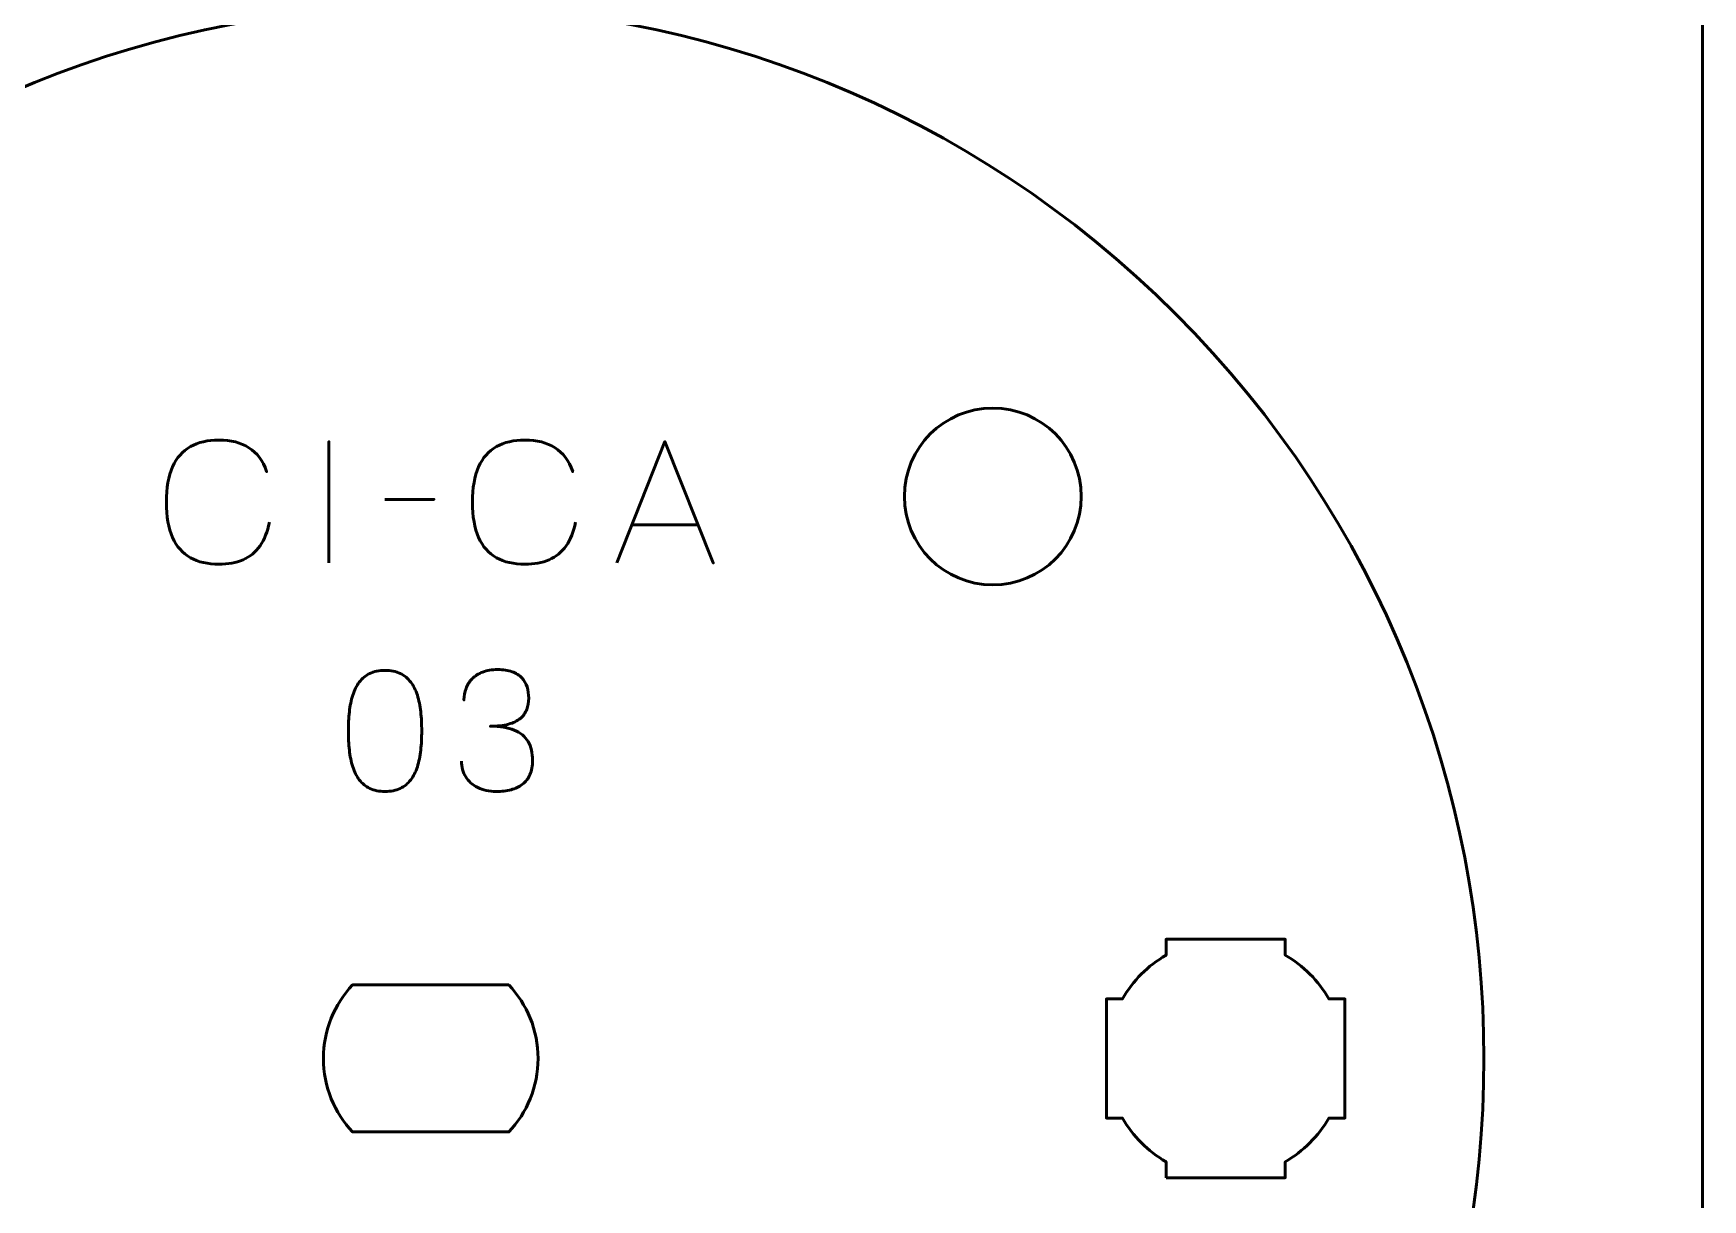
# Model space of a CAD drawing. Header units: centimetres. Extents: x -21 to 0, y -29.7 to 0.
# Drawn here: x -4.2 to 0, y -14.805 to -11.87 of the extents above; entities that cross this region are included whole.
import ezdxf

# ---------------------------------------------------------------- set-up
doc = ezdxf.new("R2010")
doc.units = ezdxf.units.CM
doc.header["$MEASUREMENT"] = 0
doc.layers.add('Layer 1', color=7, linetype='Continuous')

msp = doc.modelspace()

# ---------------------------------------------------------------- linework, layer by layer
at = {"layer": 'Layer 1', "color": 1, "lineweight": 53}
msp.add_open_spline([(-21.00003, -29.19995), (-21.00003, -29.19995), (-21.00003, -2.29992), (-21.00003, -2.29992), (-21.00003, -2.29992), (-21.00003, -2.21709), (-20.93286, -2.14992), (-20.85003, -2.14992), (-20.85003, -2.14992), (-20.7672, -2.14992), (-20.70003, -2.08275), (-20.70003, -1.99992), (-20.70003, -1.99992), (-20.70003, -1.91709), (-20.7672, -1.84992), (-20.85003, -1.84992), (-20.85003, -1.84992), (-20.93286, -1.84992), (-21.00003, -1.78275), (-21.00003, -1.69992), (-21.00003, -1.69992), (-21.00003, -1.61709), (-20.93286, -1.54992), (-20.85003, -1.54992), (-20.85003, -1.54992), (-20.7672, -1.54992), (-20.70003, -1.48275), (-20.70003, -1.39992), (-20.70003, -1.39992), (-20.70003, -1.31709), (-20.7672, -1.24992), (-20.85003, -1.24992), (-20.85003, -1.24992), (-20.93286, -1.24992), (-21.00003, -1.18275), (-21.00003, -1.09992), (-21.00003, -1.09992), (-21.00003, -1.09992), (-21.00003, -0.49992), (-21.00003, -0.49992), (-21.00003, -0.49992), (-21.00003, -0.22295), (-20.77694, 0.00004), (-20.49994, 0.00004), (-20.49994, 0.00004), (-20.49994, 0.00004), (-0.50008, 0.00004), (-0.50008, 0.00004), (-0.50008, 0.00004), (-0.22294, 0.00004), (0.00002, -0.22295), (0.00002, -0.49992), (0.00002, -0.49992), (0.00002, -0.49992), (0.00002, -29.19995), (0.00002, -29.19995), (0.00002, -29.19995), (0.00002, -29.47695), (-0.22294, -29.70004), (-0.50008, -29.70004), (-0.50008, -29.70004), (-0.50008, -29.70004), (-20.49994, -29.70004), (-20.49994, -29.70004), (-20.49994, -29.70004), (-20.77694, -29.70004), (-21.00003, -29.47695), (-21.00003, -29.19995)], degree=3, knots=[0, 0, 0, 0, 0.0588235, 0.0588235, 0.0588235, 0.0588235, 0.1176471, 0.1176471, 0.1176471, 0.1176471, 0.1764706, 0.1764706, 0.1764706, 0.1764706, 0.2352941, 0.2352941, 0.2352941, 0.2352941, 0.2941176, 0.2941176, 0.2941176, 0.2941176, 0.3529412, 0.3529412, 0.3529412, 0.3529412, 0.4117647, 0.4117647, 0.4117647, 0.4117647, 0.4705882, 0.4705882, 0.4705882, 0.4705882, 0.5294118, 0.5294118, 0.5294118, 0.5294118, 0.5882353, 0.5882353, 0.5882353, 0.5882353, 0.6470588, 0.6470588, 0.6470588, 0.6470588, 0.7058824, 0.7058824, 0.7058824, 0.7058824, 0.7647059, 0.7647059, 0.7647059, 0.7647059, 0.8235294, 0.8235294, 0.8235294, 0.8235294, 0.8823529, 0.8823529, 0.8823529, 0.8823529, 0.9411765, 0.9411765, 0.9411765, 0.9411765, 1, 1, 1, 1], dxfattribs=at)
at = {"layer": 'Layer 1', "color": 3, "lineweight": 53}
msp.add_open_spline([(-5.07383, -12.57613), (-4.03913, -11.54143), (-2.3609, -11.54143), (-1.32617, -12.57616), (-1.32617, -12.57616), (-0.29147, -13.61086), (-0.29147, -15.2891), (-1.32617, -16.3238), (-1.32617, -16.3238), (-2.3609, -17.35853), (-4.03913, -17.35853), (-5.07383, -16.32383), (-5.07383, -16.32383), (-6.10856, -15.2891), (-6.10856, -13.61086), (-5.07383, -12.57613)], degree=3, knots=[0, 0, 0, 0, 0.25, 0.25, 0.25, 0.25, 0.5, 0.5, 0.5, 0.5, 0.75, 0.75, 0.75, 0.75, 1, 1, 1, 1], dxfattribs=at)
at = {"layer": 'Layer 1', "lineweight": 53}
for points, knots in [([(-1.78582, -12.81325), (-1.66296, -12.81325), (-1.56332, -12.91289), (-1.56332, -13.03575), (-1.56332, -13.03575), (-1.56332, -13.15862), (-1.66296, -13.25825), (-1.78582, -13.25825), (-1.78582, -13.25825), (-1.90868, -13.25825), (-2.00832, -13.15862), (-2.00832, -13.03575), (-2.00832, -13.03575), (-2.00832, -12.91289), (-1.90868, -12.81325), (-1.78582, -12.81325)], [0, 0, 0, 0, 0.25, 0.25, 0.25, 0.25, 0.5, 0.5, 0.5, 0.5, 0.75, 0.75, 0.75, 0.75, 1, 1, 1, 1]), ([(-1.35006, -14.74994), (-1.35006, -14.74994), (-1.35006, -14.70974), (-1.35006, -14.70974), (-1.35006, -14.70974), (-1.39558, -14.68341), (-1.43351, -14.64545), (-1.45984, -14.59994), (-1.45984, -14.59994), (-1.45984, -14.59994), (-1.50006, -14.59994), (-1.50006, -14.59994), (-1.50006, -14.59994), (-1.50006, -14.59994), (-1.50006, -14.29994), (-1.50006, -14.29994), (-1.50006, -14.29994), (-1.50006, -14.29994), (-1.45987, -14.29994), (-1.45987, -14.29994), (-1.45987, -14.29994), (-1.43354, -14.25441), (-1.39559, -14.21642), (-1.35006, -14.19006), (-1.35006, -14.19006), (-1.35006, -14.19006), (-1.35006, -14.14994), (-1.35006, -14.14994), (-1.35006, -14.14994), (-1.35006, -14.14994), (-1.20464, -14.14994), (-1.20464, -14.14994), (-1.20464, -14.14994), (-1.20464, -14.14994), (-1.19999, -14.14988), (-1.19999, -14.14988), (-1.19999, -14.14988), (-1.19999, -14.14988), (-1.19535, -14.14994), (-1.19535, -14.14994), (-1.19535, -14.14994), (-1.19535, -14.14994), (-1.05006, -14.14994), (-1.05006, -14.14994), (-1.05006, -14.14994), (-1.05006, -14.14994), (-1.05006, -14.19001), (-1.05006, -14.19001), (-1.05006, -14.19001), (-1.00449, -14.21636), (-0.96648, -14.25436), (-0.94012, -14.29994), (-0.94012, -14.29994), (-0.94012, -14.29994), (-0.90006, -14.29994), (-0.90006, -14.29994), (-0.90006, -14.29994), (-0.90006, -14.29994), (-0.90006, -14.44322), (-0.90006, -14.44322), (-0.90006, -14.44322), (-0.90006, -14.44322), (-0.89998, -14.44989), (-0.89998, -14.44989), (-0.89998, -14.44989), (-0.89998, -14.44989), (-0.90006, -14.45657), (-0.90006, -14.45657), (-0.90006, -14.45657), (-0.90006, -14.45657), (-0.90006, -14.59994), (-0.90006, -14.59994), (-0.90006, -14.59994), (-0.90006, -14.59994), (-0.94016, -14.59994), (-0.94016, -14.59994), (-0.94016, -14.59994), (-0.96652, -14.64548), (-1.00451, -14.68346), (-1.05006, -14.70979), (-1.05006, -14.70979), (-1.05006, -14.70979), (-1.05006, -14.74994), (-1.05006, -14.74994), (-1.05006, -14.74994), (-1.05006, -14.74994), (-1.35006, -14.74994), (-1.35006, -14.74994)], [0, 0, 0, 0, 0.0454545, 0.0454545, 0.0454545, 0.0454545, 0.0909091, 0.0909091, 0.0909091, 0.0909091, 0.1363636, 0.1363636, 0.1363636, 0.1363636, 0.1818182, 0.1818182, 0.1818182, 0.1818182, 0.2272727, 0.2272727, 0.2272727, 0.2272727, 0.2727273, 0.2727273, 0.2727273, 0.2727273, 0.3181818, 0.3181818, 0.3181818, 0.3181818, 0.3636364, 0.3636364, 0.3636364, 0.3636364, 0.4090909, 0.4090909, 0.4090909, 0.4090909, 0.4545455, 0.4545455, 0.4545455, 0.4545455, 0.5, 0.5, 0.5, 0.5, 0.5454545, 0.5454545, 0.5454545, 0.5454545, 0.5909091, 0.5909091, 0.5909091, 0.5909091, 0.6363636, 0.6363636, 0.6363636, 0.6363636, 0.6818182, 0.6818182, 0.6818182, 0.6818182, 0.7272727, 0.7272727, 0.7272727, 0.7272727, 0.7727273, 0.7727273, 0.7727273, 0.7727273, 0.8181818, 0.8181818, 0.8181818, 0.8181818, 0.8636364, 0.8636364, 0.8636364, 0.8636364, 0.9090909, 0.9090909, 0.9090909, 0.9090909, 0.9545455, 0.9545455, 0.9545455, 0.9545455, 1, 1, 1, 1]), ([(-3.00342, -14.2649), (-2.95792, -14.31323), (-2.93002, -14.37831), (-2.93002, -14.44991), (-2.93002, -14.44991), (-2.93002, -14.5215), (-2.95792, -14.58658), (-3.0034, -14.6349), (-3.0034, -14.6349), (-3.0034, -14.6349), (-3.39664, -14.6349), (-3.39664, -14.6349), (-3.39664, -14.6349), (-3.44212, -14.58658), (-3.47002, -14.5215), (-3.47002, -14.44991), (-3.47002, -14.44991), (-3.47002, -14.37831), (-3.44212, -14.31323), (-3.39662, -14.2649), (-3.39662, -14.2649), (-3.39662, -14.2649), (-3.00342, -14.2649), (-3.00342, -14.2649)], [0, 0, 0, 0, 0.1666667, 0.1666667, 0.1666667, 0.1666667, 0.3333333, 0.3333333, 0.3333333, 0.3333333, 0.5, 0.5, 0.5, 0.5, 0.6666667, 0.6666667, 0.6666667, 0.6666667, 0.8333333, 0.8333333, 0.8333333, 0.8333333, 1, 1, 1, 1])]:
    msp.add_open_spline(points, degree=3, knots=knots, dxfattribs=at)
at = {"layer": 'Layer 1', "color": 5, "lineweight": 53}
for points, knots in [([(-3.60603, -13.10037), (-3.61055, -13.12457), (-3.61845, -13.14454), (-3.62953, -13.1602), (-3.62953, -13.1602), (-3.64067, -13.1758), (-3.65493, -13.18737), (-3.67228, -13.19492), (-3.67228, -13.19492), (-3.68957, -13.20247), (-3.70989, -13.20628), (-3.73303, -13.20621), (-3.73303, -13.20621), (-3.76118, -13.20628), (-3.7851, -13.20084), (-3.80472, -13.18977), (-3.80472, -13.18977), (-3.82433, -13.17876), (-3.83929, -13.16176), (-3.84959, -13.13869), (-3.84959, -13.13869), (-3.85989, -13.11561), (-3.86504, -13.08605), (-3.86511, -13.05), (-3.86511, -13.05), (-3.86504, -13.01409), (-3.85989, -12.98459), (-3.84959, -12.96152), (-3.84959, -12.96152), (-3.83929, -12.93845), (-3.82433, -12.92138), (-3.80472, -12.9103), (-3.80472, -12.9103), (-3.7851, -12.89922), (-3.76118, -12.89372), (-3.73303, -12.89379), (-3.73303, -12.89379), (-3.7029, -12.89372), (-3.67765, -12.90014), (-3.65733, -12.91305), (-3.65733, -12.91305), (-3.63708, -12.92596), (-3.62219, -12.94593), (-3.61281, -12.97295), (-3.61281, -12.97295), (-3.62219, -12.94593), (-3.63708, -12.92596), (-3.65733, -12.91305), (-3.65733, -12.91305), (-3.67765, -12.90014), (-3.7029, -12.89372), (-3.73303, -12.89379), (-3.73303, -12.89379), (-3.76118, -12.89372), (-3.7851, -12.89922), (-3.80472, -12.9103), (-3.80472, -12.9103), (-3.82433, -12.92138), (-3.83929, -12.93845), (-3.84959, -12.96152), (-3.84959, -12.96152), (-3.85989, -12.98459), (-3.86504, -13.01409), (-3.86511, -13.05), (-3.86511, -13.05), (-3.86504, -13.08605), (-3.85989, -13.11561), (-3.84959, -13.13869), (-3.84959, -13.13869), (-3.83929, -13.16176), (-3.82433, -13.17876), (-3.80472, -13.18977), (-3.80472, -13.18977), (-3.7851, -13.20084), (-3.76118, -13.20628), (-3.73303, -13.20621), (-3.73303, -13.20621), (-3.70989, -13.20628), (-3.68957, -13.20247), (-3.67228, -13.19492), (-3.67228, -13.19492), (-3.65493, -13.18737), (-3.64067, -13.1758), (-3.62953, -13.1602), (-3.62953, -13.1602), (-3.61845, -13.14454), (-3.61055, -13.12457), (-3.60603, -13.10037)], [0, 0, 0, 0, 0.0454545, 0.0454545, 0.0454545, 0.0454545, 0.0909091, 0.0909091, 0.0909091, 0.0909091, 0.1363636, 0.1363636, 0.1363636, 0.1363636, 0.1818182, 0.1818182, 0.1818182, 0.1818182, 0.2272727, 0.2272727, 0.2272727, 0.2272727, 0.2727273, 0.2727273, 0.2727273, 0.2727273, 0.3181818, 0.3181818, 0.3181818, 0.3181818, 0.3636364, 0.3636364, 0.3636364, 0.3636364, 0.4090909, 0.4090909, 0.4090909, 0.4090909, 0.4545455, 0.4545455, 0.4545455, 0.4545455, 0.5, 0.5, 0.5, 0.5, 0.5454545, 0.5454545, 0.5454545, 0.5454545, 0.5909091, 0.5909091, 0.5909091, 0.5909091, 0.6363636, 0.6363636, 0.6363636, 0.6363636, 0.6818182, 0.6818182, 0.6818182, 0.6818182, 0.7272727, 0.7272727, 0.7272727, 0.7272727, 0.7727273, 0.7727273, 0.7727273, 0.7727273, 0.8181818, 0.8181818, 0.8181818, 0.8181818, 0.8636364, 0.8636364, 0.8636364, 0.8636364, 0.9090909, 0.9090909, 0.9090909, 0.9090909, 0.9545455, 0.9545455, 0.9545455, 0.9545455, 1, 1, 1, 1]), ([(-3.45617, -13.20282), (-3.45617, -13.20282), (-3.45617, -12.8976), (-3.45617, -12.8976), (-3.45617, -12.8976), (-3.45617, -12.8976), (-3.45617, -13.20282), (-3.45617, -13.20282)], [0, 0, 0, 0, 0.5, 0.5, 0.5, 0.5, 1, 1, 1, 1]), ([(-2.83599, -13.10037), (-2.84051, -13.12457), (-2.84841, -13.14454), (-2.85949, -13.1602), (-2.85949, -13.1602), (-2.87063, -13.1758), (-2.88489, -13.18737), (-2.90224, -13.19492), (-2.90224, -13.19492), (-2.91953, -13.20247), (-2.93985, -13.20628), (-2.96299, -13.20621), (-2.96299, -13.20621), (-2.99114, -13.20628), (-3.01506, -13.20084), (-3.03468, -13.18977), (-3.03468, -13.18977), (-3.05429, -13.17876), (-3.06925, -13.16176), (-3.07955, -13.13869), (-3.07955, -13.13869), (-3.08985, -13.11561), (-3.095, -13.08605), (-3.09507, -13.05), (-3.09507, -13.05), (-3.095, -13.01409), (-3.08985, -12.98459), (-3.07955, -12.96152), (-3.07955, -12.96152), (-3.06925, -12.93845), (-3.05429, -12.92138), (-3.03468, -12.9103), (-3.03468, -12.9103), (-3.01506, -12.89922), (-2.99114, -12.89372), (-2.96299, -12.89379), (-2.96299, -12.89379), (-2.93286, -12.89372), (-2.90761, -12.90014), (-2.88729, -12.91305), (-2.88729, -12.91305), (-2.86704, -12.92596), (-2.85215, -12.94593), (-2.84277, -12.97295), (-2.84277, -12.97295), (-2.85215, -12.94593), (-2.86704, -12.92596), (-2.88729, -12.91305), (-2.88729, -12.91305), (-2.90761, -12.90014), (-2.93286, -12.89372), (-2.96299, -12.89379), (-2.96299, -12.89379), (-2.99114, -12.89372), (-3.01506, -12.89922), (-3.03468, -12.9103), (-3.03468, -12.9103), (-3.05429, -12.92138), (-3.06925, -12.93845), (-3.07955, -12.96152), (-3.07955, -12.96152), (-3.08985, -12.98459), (-3.095, -13.01409), (-3.09507, -13.05), (-3.09507, -13.05), (-3.095, -13.08605), (-3.08985, -13.11561), (-3.07955, -13.13869), (-3.07955, -13.13869), (-3.06925, -13.16176), (-3.05429, -13.17876), (-3.03468, -13.18977), (-3.03468, -13.18977), (-3.01506, -13.20084), (-2.99114, -13.20628), (-2.96299, -13.20621), (-2.96299, -13.20621), (-2.93985, -13.20628), (-2.91953, -13.20247), (-2.90224, -13.19492), (-2.90224, -13.19492), (-2.88489, -13.18737), (-2.87063, -13.1758), (-2.85949, -13.1602), (-2.85949, -13.1602), (-2.84841, -13.14454), (-2.84051, -13.12457), (-2.83599, -13.10037)], [0, 0, 0, 0, 0.0454545, 0.0454545, 0.0454545, 0.0454545, 0.0909091, 0.0909091, 0.0909091, 0.0909091, 0.1363636, 0.1363636, 0.1363636, 0.1363636, 0.1818182, 0.1818182, 0.1818182, 0.1818182, 0.2272727, 0.2272727, 0.2272727, 0.2272727, 0.2727273, 0.2727273, 0.2727273, 0.2727273, 0.3181818, 0.3181818, 0.3181818, 0.3181818, 0.3636364, 0.3636364, 0.3636364, 0.3636364, 0.4090909, 0.4090909, 0.4090909, 0.4090909, 0.4545455, 0.4545455, 0.4545455, 0.4545455, 0.5, 0.5, 0.5, 0.5, 0.5454545, 0.5454545, 0.5454545, 0.5454545, 0.5909091, 0.5909091, 0.5909091, 0.5909091, 0.6363636, 0.6363636, 0.6363636, 0.6363636, 0.6818182, 0.6818182, 0.6818182, 0.6818182, 0.7272727, 0.7272727, 0.7272727, 0.7272727, 0.7727273, 0.7727273, 0.7727273, 0.7727273, 0.8181818, 0.8181818, 0.8181818, 0.8181818, 0.8636364, 0.8636364, 0.8636364, 0.8636364, 0.9090909, 0.9090909, 0.9090909, 0.9090909, 0.9545455, 0.9545455, 0.9545455, 0.9545455, 1, 1, 1, 1]), ([(-2.73185, -13.20282), (-2.73185, -13.20282), (-2.61078, -12.8976), (-2.61078, -12.8976), (-2.61078, -12.8976), (-2.61078, -12.8976), (-2.48928, -13.20282), (-2.48928, -13.20282), (-2.48928, -13.20282), (-2.48928, -13.20282), (-2.61078, -12.8976), (-2.61078, -12.8976), (-2.61078, -12.8976), (-2.61078, -12.8976), (-2.73185, -13.20282), (-2.73185, -13.20282)], [0, 0, 0, 0, 0.25, 0.25, 0.25, 0.25, 0.5, 0.5, 0.5, 0.5, 0.75, 0.75, 0.75, 0.75, 1, 1, 1, 1]), ([(-3.3152, -13.04322), (-3.3152, -13.04322), (-3.19201, -13.04322), (-3.19201, -13.04322), (-3.19201, -13.04322), (-3.19201, -13.04322), (-3.3152, -13.04322), (-3.3152, -13.04322)], [0, 0, 0, 0, 0.5, 0.5, 0.5, 0.5, 1, 1, 1, 1]), ([(-2.69375, -13.10672), (-2.69375, -13.10672), (-2.52781, -13.10672), (-2.52781, -13.10672), (-2.52781, -13.10672), (-2.52781, -13.10672), (-2.69375, -13.10672), (-2.69375, -13.10672)], [0, 0, 0, 0, 0.5, 0.5, 0.5, 0.5, 1, 1, 1, 1]), ([(-3.31499, -13.77813), (-3.30018, -13.77806), (-3.28741, -13.77545), (-3.27675, -13.77037), (-3.27675, -13.77037), (-3.26617, -13.76529), (-3.25735, -13.75802), (-3.2503, -13.74878), (-3.2503, -13.74878), (-3.24331, -13.73947), (-3.23781, -13.72846), (-3.23372, -13.71576), (-3.23372, -13.71576), (-3.22969, -13.70306), (-3.2268, -13.68916), (-3.22518, -13.67392), (-3.22518, -13.67392), (-3.22348, -13.65868), (-3.22264, -13.64266), (-3.22271, -13.62573), (-3.22271, -13.62573), (-3.22264, -13.60887), (-3.22348, -13.59285), (-3.22518, -13.57768), (-3.22518, -13.57768), (-3.2268, -13.56251), (-3.22969, -13.54854), (-3.23372, -13.53584), (-3.23372, -13.53584), (-3.23781, -13.52321), (-3.24331, -13.51221), (-3.2503, -13.50282), (-3.2503, -13.50282), (-3.25735, -13.49351), (-3.26617, -13.48624), (-3.27675, -13.48116), (-3.27675, -13.48116), (-3.28741, -13.47601), (-3.30018, -13.4734), (-3.31499, -13.47333), (-3.31499, -13.47333), (-3.32981, -13.4734), (-3.34258, -13.47601), (-3.35324, -13.48116), (-3.35324, -13.48116), (-3.36382, -13.48624), (-3.37264, -13.49351), (-3.37969, -13.50282), (-3.37969, -13.50282), (-3.38668, -13.51221), (-3.39218, -13.52321), (-3.39627, -13.53584), (-3.39627, -13.53584), (-3.4003, -13.54854), (-3.40319, -13.56251), (-3.40481, -13.57768), (-3.40481, -13.57768), (-3.4065, -13.59285), (-3.40735, -13.60887), (-3.40728, -13.62573), (-3.40728, -13.62573), (-3.40735, -13.64266), (-3.4065, -13.65868), (-3.40481, -13.67392), (-3.40481, -13.67392), (-3.40319, -13.68916), (-3.4003, -13.70306), (-3.39627, -13.71576), (-3.39627, -13.71576), (-3.39218, -13.72846), (-3.38668, -13.73947), (-3.37969, -13.74878), (-3.37969, -13.74878), (-3.37264, -13.75802), (-3.36382, -13.76529), (-3.35324, -13.77037), (-3.35324, -13.77037), (-3.34258, -13.77545), (-3.32981, -13.77806), (-3.31499, -13.77813)], [0, 0, 0, 0, 0.05, 0.05, 0.05, 0.05, 0.1, 0.1, 0.1, 0.1, 0.15, 0.15, 0.15, 0.15, 0.2, 0.2, 0.2, 0.2, 0.25, 0.25, 0.25, 0.25, 0.3, 0.3, 0.3, 0.3, 0.35, 0.35, 0.35, 0.35, 0.4, 0.4, 0.4, 0.4, 0.45, 0.45, 0.45, 0.45, 0.5, 0.5, 0.5, 0.5, 0.55, 0.55, 0.55, 0.55, 0.6, 0.6, 0.6, 0.6, 0.65, 0.65, 0.65, 0.65, 0.7, 0.7, 0.7, 0.7, 0.75, 0.75, 0.75, 0.75, 0.8, 0.8, 0.8, 0.8, 0.85, 0.85, 0.85, 0.85, 0.9, 0.9, 0.9, 0.9, 0.95, 0.95, 0.95, 0.95, 1, 1, 1, 1]), ([(-3.31499, -13.77813), (-3.30018, -13.77806), (-3.28741, -13.77545), (-3.27675, -13.77037), (-3.27675, -13.77037), (-3.26617, -13.76529), (-3.25735, -13.75802), (-3.2503, -13.74878), (-3.2503, -13.74878), (-3.24331, -13.73947), (-3.23781, -13.72846), (-3.23372, -13.71576), (-3.23372, -13.71576), (-3.22969, -13.70306), (-3.2268, -13.68916), (-3.22518, -13.67392), (-3.22518, -13.67392), (-3.22348, -13.65868), (-3.22264, -13.64266), (-3.22271, -13.62573), (-3.22271, -13.62573), (-3.22264, -13.60887), (-3.22348, -13.59285), (-3.22518, -13.57768), (-3.22518, -13.57768), (-3.2268, -13.56251), (-3.22969, -13.54854), (-3.23372, -13.53584), (-3.23372, -13.53584), (-3.23781, -13.52321), (-3.24331, -13.51221), (-3.2503, -13.50282), (-3.2503, -13.50282), (-3.25735, -13.49351), (-3.26617, -13.48624), (-3.27675, -13.48116), (-3.27675, -13.48116), (-3.28741, -13.47601), (-3.30018, -13.4734), (-3.31499, -13.47333), (-3.31499, -13.47333), (-3.32981, -13.4734), (-3.34258, -13.47601), (-3.35324, -13.48116), (-3.35324, -13.48116), (-3.36382, -13.48624), (-3.37264, -13.49351), (-3.37969, -13.50282), (-3.37969, -13.50282), (-3.38668, -13.51221), (-3.39218, -13.52321), (-3.39627, -13.53584), (-3.39627, -13.53584), (-3.4003, -13.54854), (-3.40319, -13.56251), (-3.40481, -13.57768), (-3.40481, -13.57768), (-3.4065, -13.59285), (-3.40735, -13.60887), (-3.40728, -13.62573), (-3.40728, -13.62573), (-3.40735, -13.64266), (-3.4065, -13.65868), (-3.40481, -13.67392), (-3.40481, -13.67392), (-3.40319, -13.68916), (-3.4003, -13.70306), (-3.39627, -13.71576), (-3.39627, -13.71576), (-3.39218, -13.72846), (-3.38668, -13.73947), (-3.37969, -13.74878), (-3.37969, -13.74878), (-3.37264, -13.75802), (-3.36382, -13.76529), (-3.35324, -13.77037), (-3.35324, -13.77037), (-3.34258, -13.77545), (-3.32981, -13.77806), (-3.31499, -13.77813)], [0, 0, 0, 0, 0.05, 0.05, 0.05, 0.05, 0.1, 0.1, 0.1, 0.1, 0.15, 0.15, 0.15, 0.15, 0.2, 0.2, 0.2, 0.2, 0.25, 0.25, 0.25, 0.25, 0.3, 0.3, 0.3, 0.3, 0.35, 0.35, 0.35, 0.35, 0.4, 0.4, 0.4, 0.4, 0.45, 0.45, 0.45, 0.45, 0.5, 0.5, 0.5, 0.5, 0.55, 0.55, 0.55, 0.55, 0.6, 0.6, 0.6, 0.6, 0.65, 0.65, 0.65, 0.65, 0.7, 0.7, 0.7, 0.7, 0.75, 0.75, 0.75, 0.75, 0.8, 0.8, 0.8, 0.8, 0.85, 0.85, 0.85, 0.85, 0.9, 0.9, 0.9, 0.9, 0.95, 0.95, 0.95, 0.95, 1, 1, 1, 1]), ([(-3.12238, -13.70151), (-3.12231, -13.71675), (-3.11878, -13.73001), (-3.1118, -13.74151), (-3.1118, -13.74151), (-3.10481, -13.75294), (-3.09486, -13.7619), (-3.08188, -13.76832), (-3.08188, -13.76832), (-3.0689, -13.77474), (-3.05331, -13.77799), (-3.03517, -13.77813), (-3.03517, -13.77813), (-3.02156, -13.77813), (-3.00921, -13.77672), (-2.99799, -13.77376), (-2.99799, -13.77376), (-2.98684, -13.77079), (-2.97725, -13.76621), (-2.96913, -13.75993), (-2.96913, -13.75993), (-2.96102, -13.75365), (-2.95481, -13.74553), (-2.95037, -13.73566), (-2.95037, -13.73566), (-2.94599, -13.72571), (-2.94381, -13.71378), (-2.94374, -13.69981), (-2.94374, -13.69981), (-2.94366, -13.68119), (-2.94747, -13.66545), (-2.95502, -13.65268), (-2.95502, -13.65268), (-2.96257, -13.63991), (-2.97429, -13.63032), (-2.99002, -13.62376), (-2.99002, -13.62376), (-3.00575, -13.61719), (-3.02593, -13.61388), (-3.05041, -13.61388), (-3.05041, -13.61388), (-3.03214, -13.61395), (-3.01683, -13.61226), (-3.00434, -13.6088), (-3.00434, -13.6088), (-2.99192, -13.60534), (-2.98198, -13.60047), (-2.9745, -13.59412), (-2.9745, -13.59412), (-2.96702, -13.58784), (-2.96159, -13.58036), (-2.95834, -13.57176), (-2.95834, -13.57176), (-2.95502, -13.56322), (-2.9534, -13.55384), (-2.95347, -13.54361), (-2.95347, -13.54361), (-2.9534, -13.53337), (-2.95481, -13.52392), (-2.95763, -13.51517), (-2.95763, -13.51517), (-2.96039, -13.50642), (-2.9649, -13.49873), (-2.97104, -13.49217), (-2.97104, -13.49217), (-2.97718, -13.48561), (-2.98529, -13.48046), (-2.99524, -13.47679), (-2.99524, -13.47679), (-3.00526, -13.47312), (-3.01747, -13.47129), (-3.03179, -13.47122), (-3.03179, -13.47122), (-3.04604, -13.47129), (-3.05853, -13.4734), (-3.06911, -13.4775), (-3.06911, -13.4775), (-3.07977, -13.48159), (-3.08851, -13.48716), (-3.09557, -13.49429), (-3.09557, -13.49429), (-3.10255, -13.50141), (-3.10778, -13.50953), (-3.11123, -13.5187), (-3.11123, -13.5187), (-3.11476, -13.52787), (-3.11645, -13.53761), (-3.11645, -13.54784), (-3.11645, -13.54784), (-3.11645, -13.53761), (-3.11476, -13.52787), (-3.11123, -13.5187), (-3.11123, -13.5187), (-3.10778, -13.50953), (-3.10255, -13.50141), (-3.09557, -13.49429), (-3.09557, -13.49429), (-3.08851, -13.48716), (-3.07977, -13.48159), (-3.06911, -13.4775), (-3.06911, -13.4775), (-3.05853, -13.4734), (-3.04604, -13.47129), (-3.03179, -13.47122), (-3.03179, -13.47122), (-3.01747, -13.47129), (-3.00526, -13.47312), (-2.99524, -13.47679), (-2.99524, -13.47679), (-2.98529, -13.48046), (-2.97718, -13.48561), (-2.97104, -13.49217), (-2.97104, -13.49217), (-2.9649, -13.49873), (-2.96039, -13.50642), (-2.95763, -13.51517), (-2.95763, -13.51517), (-2.95481, -13.52392), (-2.9534, -13.53337), (-2.95347, -13.54361), (-2.95347, -13.54361), (-2.9534, -13.55384), (-2.95502, -13.56322), (-2.95834, -13.57176), (-2.95834, -13.57176), (-2.96159, -13.58036), (-2.96702, -13.58784), (-2.9745, -13.59412), (-2.9745, -13.59412), (-2.98198, -13.60047), (-2.99192, -13.60534), (-3.00434, -13.6088), (-3.00434, -13.6088), (-3.01683, -13.61226), (-3.03214, -13.61395), (-3.05041, -13.61388), (-3.05041, -13.61388), (-3.02593, -13.61388), (-3.00575, -13.61719), (-2.99002, -13.62376), (-2.99002, -13.62376), (-2.97429, -13.63032), (-2.96257, -13.63991), (-2.95502, -13.65268), (-2.95502, -13.65268), (-2.94747, -13.66545), (-2.94366, -13.68119), (-2.94374, -13.69981), (-2.94374, -13.69981), (-2.94381, -13.71378), (-2.94599, -13.72571), (-2.95037, -13.73566), (-2.95037, -13.73566), (-2.95481, -13.74553), (-2.96102, -13.75365), (-2.96913, -13.75993), (-2.96913, -13.75993), (-2.97725, -13.76621), (-2.98684, -13.77079), (-2.99799, -13.77376), (-2.99799, -13.77376), (-3.00921, -13.77672), (-3.02156, -13.77813), (-3.03517, -13.77813), (-3.03517, -13.77813), (-3.05331, -13.77799), (-3.0689, -13.77474), (-3.08188, -13.76832), (-3.08188, -13.76832), (-3.09486, -13.7619), (-3.10481, -13.75294), (-3.1118, -13.74151), (-3.1118, -13.74151), (-3.11878, -13.73001), (-3.12231, -13.71675), (-3.12238, -13.70151)], [0, 0, 0, 0, 0.0227273, 0.0227273, 0.0227273, 0.0227273, 0.0454545, 0.0454545, 0.0454545, 0.0454545, 0.0681818, 0.0681818, 0.0681818, 0.0681818, 0.0909091, 0.0909091, 0.0909091, 0.0909091, 0.1136364, 0.1136364, 0.1136364, 0.1136364, 0.1363636, 0.1363636, 0.1363636, 0.1363636, 0.1590909, 0.1590909, 0.1590909, 0.1590909, 0.1818182, 0.1818182, 0.1818182, 0.1818182, 0.2045455, 0.2045455, 0.2045455, 0.2045455, 0.2272727, 0.2272727, 0.2272727, 0.2272727, 0.25, 0.25, 0.25, 0.25, 0.2727273, 0.2727273, 0.2727273, 0.2727273, 0.2954545, 0.2954545, 0.2954545, 0.2954545, 0.3181818, 0.3181818, 0.3181818, 0.3181818, 0.3409091, 0.3409091, 0.3409091, 0.3409091, 0.3636364, 0.3636364, 0.3636364, 0.3636364, 0.3863636, 0.3863636, 0.3863636, 0.3863636, 0.4090909, 0.4090909, 0.4090909, 0.4090909, 0.4318182, 0.4318182, 0.4318182, 0.4318182, 0.4545455, 0.4545455, 0.4545455, 0.4545455, 0.4772727, 0.4772727, 0.4772727, 0.4772727, 0.5, 0.5, 0.5, 0.5, 0.5227273, 0.5227273, 0.5227273, 0.5227273, 0.5454545, 0.5454545, 0.5454545, 0.5454545, 0.5681818, 0.5681818, 0.5681818, 0.5681818, 0.5909091, 0.5909091, 0.5909091, 0.5909091, 0.6136364, 0.6136364, 0.6136364, 0.6136364, 0.6363636, 0.6363636, 0.6363636, 0.6363636, 0.6590909, 0.6590909, 0.6590909, 0.6590909, 0.6818182, 0.6818182, 0.6818182, 0.6818182, 0.7045455, 0.7045455, 0.7045455, 0.7045455, 0.7272727, 0.7272727, 0.7272727, 0.7272727, 0.75, 0.75, 0.75, 0.75, 0.7727273, 0.7727273, 0.7727273, 0.7727273, 0.7954545, 0.7954545, 0.7954545, 0.7954545, 0.8181818, 0.8181818, 0.8181818, 0.8181818, 0.8409091, 0.8409091, 0.8409091, 0.8409091, 0.8636364, 0.8636364, 0.8636364, 0.8636364, 0.8863636, 0.8863636, 0.8863636, 0.8863636, 0.9090909, 0.9090909, 0.9090909, 0.9090909, 0.9318182, 0.9318182, 0.9318182, 0.9318182, 0.9545455, 0.9545455, 0.9545455, 0.9545455, 0.9772727, 0.9772727, 0.9772727, 0.9772727, 1, 1, 1, 1])]:
    msp.add_open_spline(points, degree=3, knots=knots, dxfattribs=at)

doc.saveas('drawing.dxf')
